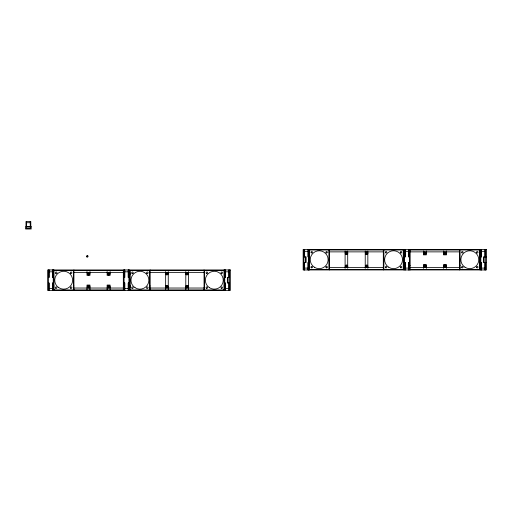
<?xml version="1.0" encoding="UTF-8"?>
<svg xmlns="http://www.w3.org/2000/svg" width="512" height="512" viewBox="0 0 512 512"><rect width="100%" height="100%" fill="white"/><g stroke="black" fill="none" stroke-linecap="round" stroke-linejoin="round"><path stroke-width="0.77" d="M26.554 222.72L30.24 222.72M26.554 226.95L30.24 226.95M26.163 228.627L30.63 228.627M309.491 250.003L328.883 250.003L328.883 269.395L309.491 269.395M329.44 250.003L383.315 250.003M410.157 250.003L459.558 250.003M308.749 250.189L309.491 250.189M328.883 250.189L329.44 250.189M383.315 250.189L383.872 250.189M403.258 250.189L403.821 250.189M304.646 251.309L308 251.309M405.312 251.309L408.666 251.309M481.555 251.309L484.909 251.309M329.44 251.872L383.315 251.872M410.157 251.872L459.558 251.872M328.883 252.058L329.44 252.058M308.749 253.92L309.491 253.92M383.315 253.92L383.872 253.92M403.258 253.92L403.821 253.92M303.904 256.902L306.138 256.902L306.138 262.496L303.904 262.496M308.749 256.902L308 256.902L308 249.446M404.563 256.902L405.312 256.902L405.312 249.446M409.414 256.902L408.666 256.902L408.666 249.446M480.806 256.902L481.555 256.902L481.555 249.446M486.4 256.902L483.418 256.902L483.418 262.496L486.4 262.496M308.749 262.496L308 262.496L308 269.952M404.563 262.496L405.312 262.496L405.312 269.952M409.414 262.496L408.666 262.496L408.666 269.952M480.806 262.496L481.555 262.496L481.555 269.952M403.821 265.478L404.563 265.478M409.414 265.478L410.157 265.478M459.558 265.478L460.115 265.478M479.501 265.478L480.806 265.478M459.558 267.341L460.115 267.341M329.44 267.526L383.315 267.526M410.157 267.526L459.558 267.526M304.646 268.09L308 268.09M405.312 268.09L408.666 268.09M481.555 268.09L484.909 268.09M403.821 269.203L404.563 269.203M409.414 269.203L410.157 269.203M459.558 269.203L460.115 269.203M479.501 269.203L480.806 269.203M329.44 269.395L383.315 269.395M410.157 269.395L459.558 269.395M53.99 270.509L73.376 270.509L73.376 289.901L53.99 289.901M73.933 270.509L123.334 270.509M150.176 270.509L204.051 270.509M224 270.509L204.608 270.509L204.608 289.901L224 289.901M49.139 271.814L52.499 271.814M124.826 271.814L128.179 271.814M225.491 271.814L228.845 271.814M73.933 272.378L123.334 272.378M150.176 272.378L204.051 272.378M48.397 277.408L49.139 277.408L49.139 269.952M53.242 277.408L52.499 277.408L52.499 269.952M124.083 277.408L124.826 277.408L124.826 269.952M128.928 277.408L128.179 277.408L128.179 269.952M224.742 277.408L225.491 277.408L225.491 269.952M229.587 277.408L227.354 277.408L227.354 283.002L229.587 283.002M48.397 283.002L49.139 283.002L49.139 290.458M53.242 283.002L52.499 283.002L52.499 290.458M124.083 283.002L124.826 283.002L124.826 290.458M128.928 283.002L128.179 283.002L128.179 290.458M224.742 283.002L225.491 283.002L225.491 290.458M53.242 285.984L53.99 285.984M73.376 285.984L73.933 285.984M123.334 285.984L124.083 285.984M128.928 285.984L130.234 285.984M149.619 285.984L150.176 285.984M224 285.984L224.742 285.984M53.427 287.846L53.99 287.846M204.051 287.846L204.608 287.846M73.933 288.032L123.334 288.032M150.176 288.032L204.051 288.032M49.139 288.595L52.499 288.595M124.826 288.595L128.179 288.595M225.491 288.595L228.845 288.595M53.242 289.709L53.99 289.709M73.376 289.709L73.933 289.709M123.334 289.709L124.083 289.709M128.928 289.709L130.234 289.709M149.619 289.709L150.176 289.709M204.051 289.709L204.608 289.709M224 289.709L224.742 289.709M73.933 289.901L123.334 289.901M150.176 289.901L204.051 289.901M485.651 249.446L485.651 269.952M485.094 249.446L485.094 256.902M485.094 262.496L485.094 269.952M484.909 249.446L484.909 256.902M484.909 262.496L484.909 269.952M484.16 256.902L484.16 262.496M481.37 249.446L481.37 256.902M481.37 262.496L481.37 269.952M480.806 249.446L480.806 269.952M480.064 249.446L480.064 269.952M459.558 249.446L459.558 269.952M446.509 250.989L446.509 254.854L443.526 254.854L443.526 250.989M446.509 268.41L446.509 264.544L443.526 264.544L443.526 268.41M426.374 250.989L426.374 254.854L423.392 254.854L423.392 250.989M426.374 268.41L426.374 264.544L423.392 264.544L423.392 268.41M410.157 249.446L410.157 269.952M409.414 249.446L409.414 269.952M408.851 249.446L408.851 256.902M408.851 262.496L408.851 269.952M405.126 249.446L405.126 256.902M405.126 262.496L405.126 269.952M404.563 249.446L404.563 269.952M403.821 249.446L403.821 269.952M403.539 252.282L403.539 254.067M403.52 265.331L403.52 267.117M383.315 249.446L383.315 269.952M367.84 251.021L367.84 268.371M365.229 251.021L365.229 268.371M347.706 251.021L347.706 268.371M345.101 251.021L345.101 268.371M329.44 249.446L329.44 269.952M309.491 249.446L309.491 269.952M308.934 249.446L308.934 269.952M308.749 249.446L308.749 269.952M308.192 249.446L308.192 256.902M308.192 262.496L308.192 269.952M305.395 256.902L305.395 262.496M304.646 249.446L304.646 256.902M304.646 262.496L304.646 269.952M304.461 249.446L304.461 256.902M304.461 262.496L304.461 269.952M303.904 249.446L303.904 269.952M229.587 269.952L229.587 290.458M229.03 269.952L229.03 277.408M229.03 283.002L229.03 290.458M228.845 269.952L228.845 277.408M228.845 283.002L228.845 290.458M228.096 277.408L228.096 283.002M225.306 269.952L225.306 277.408M225.306 283.002L225.306 290.458M224.742 269.952L224.742 290.458M224.557 269.952L224.557 290.458M224 269.952L224 290.458M204.051 269.952L204.051 290.458M188.39 271.526L188.39 290.458M185.786 271.526L185.786 290.458M168.262 271.526L168.262 290.458M165.651 271.526L165.651 290.458M150.176 269.952L150.176 290.458M129.971 272.787L129.971 274.573M129.971 285.837L129.971 287.622M129.67 269.952L129.67 290.458M128.928 269.952L128.928 290.458M128.365 269.952L128.365 277.408M128.365 283.002L128.365 290.458M124.64 269.952L124.64 277.408M124.64 283.002L124.64 290.458M124.083 269.952L124.083 290.458M123.334 269.952L123.334 290.458M110.099 271.494L110.099 275.36L107.117 275.36L107.117 271.494M110.099 290.458L110.099 285.05L107.117 285.05L107.117 290.458M89.965 271.494L89.965 275.36L86.982 275.36L86.982 271.494M89.965 290.458L89.965 285.05L86.982 285.05L86.982 290.458M73.933 269.952L73.933 290.458M53.99 269.952L53.99 290.458M53.427 269.952L53.427 290.458M53.242 269.952L53.242 290.458M52.685 269.952L52.685 277.408M52.685 283.002L52.685 290.458M48.954 269.952L48.954 277.408M48.954 283.002L48.954 290.458M48.397 269.952L48.397 290.458M30.803 226.765L30.803 221.542L25.99 221.542L25.99 226.765M30.24 221.542L30.24 227.43M26.554 221.542L26.554 227.43M88.294 273.587L88.845 273.664L88.294 273.587M108.422 273.587L108.979 273.664L108.422 273.587M166.586 273.587L167.136 273.664L166.586 273.587M186.72 273.587L187.27 273.664L186.72 273.587M346.221 266.24L346.771 266.317L346.221 266.24M366.355 266.24L366.906 266.317L366.355 266.24M424.512 266.24L425.069 266.317L424.512 266.24M444.646 266.24L445.197 266.317L444.646 266.24M86.97 256.256C87.469 257.664 88.045 255.213 86.97 256.256M88.307 286.579L88.832 286.765L88.307 286.579M108.435 286.579L108.966 286.765L108.435 286.579M166.598 286.579L167.123 286.765L166.598 286.579M186.733 286.579L187.258 286.765L186.733 286.579M346.234 253.133L346.758 253.325L346.234 253.133M366.368 253.133L366.893 253.325L366.368 253.133M424.525 253.133L425.056 253.325L424.525 253.133M444.659 253.133L445.184 253.325L444.659 253.133M31.194 226.765L25.6 226.765L25.6 228.998L31.194 228.998L31.194 226.765M486.4 249.446L303.155 249.446L303.155 269.952L486.4 269.952L486.4 249.446M403.258 250.003L383.872 250.003L383.872 269.395L403.258 269.395L403.258 250.003M479.501 250.003L460.115 250.003L460.115 269.395L479.501 269.395L479.501 250.003M230.336 269.952L47.648 269.952L47.648 290.458L230.336 290.458L230.336 269.952M149.619 270.509L130.234 270.509L130.234 289.901L149.619 289.901L149.619 270.509M345.747 254.298A1.306 1.306 0 0 0 347.795 253.35A1.306 1.306 0 0 0 345.952 252.045A1.306 1.306 0 0 0 345.747 254.298M345.843 267.411A1.306 1.306 0 0 0 347.802 266.278A1.306 1.306 0 0 0 345.843 265.152A1.306 1.306 0 0 0 345.843 267.411M345.958 253.99A0.934 0.934 0 0 0 347.424 253.312A0.934 0.934 0 0 0 346.106 252.384A0.934 0.934 0 0 0 345.958 253.99M346.029 267.085A0.934 0.934 0 0 0 347.43 266.278A0.934 0.934 0 0 0 346.029 265.472A0.934 0.934 0 0 0 346.029 267.085M365.875 254.298A1.306 1.306 0 0 0 367.93 253.35A1.306 1.306 0 0 0 366.08 252.045A1.306 1.306 0 0 0 365.875 254.298M365.978 267.411A1.306 1.306 0 0 0 367.936 266.278A1.306 1.306 0 0 0 365.978 265.152A1.306 1.306 0 0 0 365.978 267.411M366.093 253.99A0.934 0.934 0 0 0 367.558 253.312A0.934 0.934 0 0 0 366.24 252.384A0.934 0.934 0 0 0 366.093 253.99M366.163 267.085A0.934 0.934 0 0 0 367.558 266.278A0.934 0.934 0 0 0 366.163 265.472A0.934 0.934 0 0 0 366.163 267.085M388.685 267.2A8.947 8.947 0 0 0 402.502 260.179A8.947 8.947 0 0 0 389.51 251.725A8.947 8.947 0 0 0 388.685 267.2M400.525 252.8A0.749 0.749 0 0 0 401.754 252.397A0.749 0.749 0 0 0 400.787 251.533A0.749 0.749 0 0 0 400.525 252.8M385.581 252.768A0.749 0.749 0 0 0 386.829 252.435A0.749 0.749 0 0 0 385.914 251.52A0.749 0.749 0 0 0 385.581 252.768M385.587 267.693A0.749 0.749 0 0 0 386.835 267.341A0.749 0.749 0 0 0 385.907 266.438A0.749 0.749 0 0 0 385.587 267.693M400.563 267.744A0.749 0.749 0 0 0 401.76 267.258A0.749 0.749 0 0 0 400.742 266.464A0.749 0.749 0 0 0 400.563 267.744M314.304 267.2A8.947 8.947 0 0 0 328.122 260.179A8.947 8.947 0 0 0 315.136 251.725A8.947 8.947 0 0 0 314.304 267.2M326.15 252.8A0.749 0.749 0 0 0 327.373 252.397A0.749 0.749 0 0 0 326.413 251.533A0.749 0.749 0 0 0 326.15 252.8M311.206 252.768A0.749 0.749 0 0 0 312.454 252.435A0.749 0.749 0 0 0 311.533 251.52A0.749 0.749 0 0 0 311.206 252.768M311.213 267.693A0.749 0.749 0 0 0 312.454 267.341A0.749 0.749 0 0 0 311.526 266.438A0.749 0.749 0 0 0 311.213 267.693M326.189 267.744A0.749 0.749 0 0 0 327.386 267.258A0.749 0.749 0 0 0 326.362 266.464A0.749 0.749 0 0 0 326.189 267.744M424.038 254.298A1.306 1.306 0 0 0 426.093 253.35A1.306 1.306 0 0 0 424.243 252.045A1.306 1.306 0 0 0 424.038 254.298M424.256 253.99A0.934 0.934 0 0 0 425.722 253.312A0.934 0.934 0 0 0 424.397 252.384A0.934 0.934 0 0 0 424.256 253.99M424.141 267.411A1.306 1.306 0 0 0 426.093 266.278A1.306 1.306 0 0 0 424.141 265.152A1.306 1.306 0 0 0 424.141 267.411M424.326 267.085A0.934 0.934 0 0 0 425.722 266.278A0.934 0.934 0 0 0 424.326 265.472A0.934 0.934 0 0 0 424.326 267.085M444.173 254.298A1.306 1.306 0 0 0 446.221 253.35A1.306 1.306 0 0 0 444.378 252.045A1.306 1.306 0 0 0 444.173 254.298M444.384 253.99A0.934 0.934 0 0 0 445.85 253.312A0.934 0.934 0 0 0 444.531 252.384A0.934 0.934 0 0 0 444.384 253.99M444.269 267.411A1.306 1.306 0 0 0 446.227 266.278A1.306 1.306 0 0 0 444.269 265.152A1.306 1.306 0 0 0 444.269 267.411M444.454 267.085A0.934 0.934 0 0 0 445.856 266.278A0.934 0.934 0 0 0 444.454 265.472A0.934 0.934 0 0 0 444.454 267.085M464.928 267.2A8.947 8.947 0 0 0 478.746 260.179A8.947 8.947 0 0 0 465.754 251.725A8.947 8.947 0 0 0 464.928 267.2M461.856 267.712A0.749 0.749 0 0 0 463.085 267.309A0.749 0.749 0 0 0 462.118 266.445A0.749 0.749 0 0 0 461.856 267.712M476.742 267.686A0.749 0.749 0 0 0 477.984 267.347A0.749 0.749 0 0 0 477.069 266.438A0.749 0.749 0 0 0 476.742 267.686M476.749 252.774A0.749 0.749 0 0 0 477.99 252.422A0.749 0.749 0 0 0 477.062 251.526A0.749 0.749 0 0 0 476.749 252.774M461.894 252.832A0.749 0.749 0 0 0 463.091 252.346A0.749 0.749 0 0 0 462.074 251.552A0.749 0.749 0 0 0 461.894 252.832M86.957 256.986A0.749 0.749 0 0 0 88.077 256.339A0.749 0.749 0 0 0 86.957 255.693A0.749 0.749 0 0 0 86.957 256.986M186.24 287.738A1.306 1.306 0 0 0 188.294 286.79A1.306 1.306 0 0 0 186.445 285.491A1.306 1.306 0 0 0 186.24 287.738M186.342 274.752A1.306 1.306 0 0 0 188.301 273.626A1.306 1.306 0 0 0 186.342 272.493A1.306 1.306 0 0 0 186.342 274.752M186.458 287.437A0.934 0.934 0 0 0 187.923 286.758A0.934 0.934 0 0 0 186.605 285.83A0.934 0.934 0 0 0 186.458 287.437M186.528 274.432A0.934 0.934 0 0 0 187.93 273.626A0.934 0.934 0 0 0 186.528 272.819A0.934 0.934 0 0 0 186.528 274.432M166.112 287.738A1.306 1.306 0 0 0 168.16 286.79A1.306 1.306 0 0 0 166.317 285.491A1.306 1.306 0 0 0 166.112 287.738M166.208 274.752A1.306 1.306 0 0 0 168.166 273.626A1.306 1.306 0 0 0 166.208 272.493A1.306 1.306 0 0 0 166.208 274.752M166.323 287.437A0.934 0.934 0 0 0 167.789 286.758A0.934 0.934 0 0 0 166.47 285.83A0.934 0.934 0 0 0 166.323 287.437M166.394 274.432A0.934 0.934 0 0 0 167.795 273.626A0.934 0.934 0 0 0 166.394 272.819A0.934 0.934 0 0 0 166.394 274.432M135.046 287.706A8.947 8.947 0 0 0 148.858 280.685A8.947 8.947 0 0 0 135.872 272.23A8.947 8.947 0 0 0 135.046 287.706M131.974 288.218A0.749 0.749 0 0 0 133.197 287.814A0.749 0.749 0 0 0 132.237 286.95A0.749 0.749 0 0 0 131.974 288.218M146.854 288.192A0.749 0.749 0 0 0 148.102 287.853A0.749 0.749 0 0 0 147.187 286.944A0.749 0.749 0 0 0 146.854 288.192M146.861 273.28A0.749 0.749 0 0 0 148.102 272.928A0.749 0.749 0 0 0 147.181 272.032A0.749 0.749 0 0 0 146.861 273.28M132.013 273.338A0.749 0.749 0 0 0 133.21 272.851A0.749 0.749 0 0 0 132.186 272.058A0.749 0.749 0 0 0 132.013 273.338M209.421 287.706A8.947 8.947 0 0 0 223.238 280.685A8.947 8.947 0 0 0 210.253 272.23A8.947 8.947 0 0 0 209.421 287.706M206.349 288.218A0.749 0.749 0 0 0 207.578 287.814A0.749 0.749 0 0 0 206.611 286.95A0.749 0.749 0 0 0 206.349 288.218M221.235 288.192A0.749 0.749 0 0 0 222.483 287.853A0.749 0.749 0 0 0 221.568 286.944A0.749 0.749 0 0 0 221.235 288.192M221.242 273.28A0.749 0.749 0 0 0 222.483 272.928A0.749 0.749 0 0 0 221.555 272.032A0.749 0.749 0 0 0 221.242 273.28M206.394 273.338A0.749 0.749 0 0 0 207.584 272.851A0.749 0.749 0 0 0 206.566 272.058A0.749 0.749 0 0 0 206.394 273.338M107.949 287.738A1.306 1.306 0 0 0 110.003 286.79A1.306 1.306 0 0 0 108.154 285.491A1.306 1.306 0 0 0 107.949 287.738M108.166 287.437A0.934 0.934 0 0 0 109.632 286.758A0.934 0.934 0 0 0 108.307 285.83A0.934 0.934 0 0 0 108.166 287.437M108.051 274.752A1.306 1.306 0 0 0 110.003 273.626A1.306 1.306 0 0 0 108.051 272.493A1.306 1.306 0 0 0 108.051 274.752M108.237 274.432A0.934 0.934 0 0 0 109.632 273.626A0.934 0.934 0 0 0 108.237 272.819A0.934 0.934 0 0 0 108.237 274.432M87.814 287.738A1.306 1.306 0 0 0 89.869 286.79A1.306 1.306 0 0 0 88.019 285.491A1.306 1.306 0 0 0 87.814 287.738M88.032 287.437A0.934 0.934 0 0 0 89.498 286.758A0.934 0.934 0 0 0 88.179 285.83A0.934 0.934 0 0 0 88.032 287.437M87.917 274.752A1.306 1.306 0 0 0 89.875 273.626A1.306 1.306 0 0 0 87.917 272.493A1.306 1.306 0 0 0 87.917 274.752M88.102 274.432A0.934 0.934 0 0 0 89.498 273.626A0.934 0.934 0 0 0 88.102 272.819A0.934 0.934 0 0 0 88.102 274.432M58.803 287.706A8.947 8.947 0 0 0 72.614 280.685A8.947 8.947 0 0 0 59.629 272.23A8.947 8.947 0 0 0 58.803 287.706M55.731 288.218A0.749 0.749 0 0 0 56.954 287.814A0.749 0.749 0 0 0 55.994 286.95A0.749 0.749 0 0 0 55.731 288.218M70.611 288.192A0.749 0.749 0 0 0 71.859 287.853A0.749 0.749 0 0 0 70.944 286.944A0.749 0.749 0 0 0 70.611 288.192M70.618 273.28A0.749 0.749 0 0 0 71.859 272.928A0.749 0.749 0 0 0 70.938 272.032A0.749 0.749 0 0 0 70.618 273.28M55.77 273.338A0.749 0.749 0 0 0 56.966 272.851A0.749 0.749 0 0 0 55.942 272.058A0.749 0.749 0 0 0 55.77 273.338"/></g></svg>
